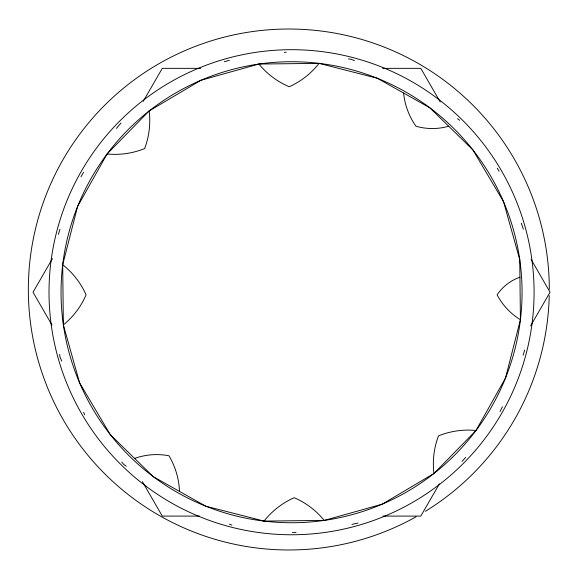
<?xml version="1.0" encoding="UTF-8"?>
<svg xmlns="http://www.w3.org/2000/svg" width="579" height="579" viewBox="0 0 579 579"><rect width="100%" height="100%" fill="white"/><g stroke="black" fill="none" stroke-linecap="round" stroke-linejoin="round"><path stroke-width="0.87" d="M58.385 234.372L59.934 229.284M524.69 350.063L523.148 355.151M62.691 264.719L77.608 206.421L107.108 153.971L149.179 110.944L200.949 80.271L258.893 64.045L319.065 63.364L377.363 78.281L429.813 107.781L472.84 149.852L503.513 201.622L519.739 259.573L520.42 319.738L505.496 378.036L475.996 430.486L433.932 473.513L382.162 504.186L324.211 520.412L264.038 521.093L205.74 506.176L153.297 476.676L110.271 434.605L79.598 382.835L63.364 324.891L62.691 264.719A79.902 79.902 0 0 1 86.083 294.805A78.208 78.208 0 0 1 63.364 324.891M80.966 176.848L83.579 172.202M502.449 406.748L500.039 411.517M52.465 258.56L33.032 292.214L52.009 325.094M143.201 101.397L162.286 68.344L200.725 68.344M439.439 483.805L420.795 516.092L382.835 516.092M530.617 325.876L550.05 292.214L531.066 259.341M116.386 128.429L121.025 123.016M465.625 457.432L462.049 461.42M224.247 61.729L229.349 60.303M358.017 523.054L351.952 524.386M284.383 52.421L286.164 52.168M296.035 532.39L292.475 532.434M382.625 68.344L420.795 68.344L440.228 101.998M199.567 516.092L162.286 516.092L142.398 481.648M348.471 58.957L351.142 59.275L354.493 60.621M229.422 524.147L231.933 525.16M457.504 118.695L459.632 120.287M126.287 466.269L123.45 464.148L121.793 462.028M497.296 168.236L499.105 171.297M521.31 223.241L523.329 229.154M61.765 361.187L60.006 357.069L59.623 354.391M83.622 412.313L84.679 414.781M107.108 153.971A79.055 79.055 0 0 0 144.627 148.571A79.055 79.055 0 0 0 149.179 110.944M520.42 319.738A230.514 230.514 0 0 1 153.297 476.676A230.514 230.514 0 0 1 200.949 80.271A230.514 230.514 0 0 1 520.42 319.738A64.399 64.399 0 0 1 497.086 294.805A46.298 46.298 0 0 1 519.935 277.189M258.893 64.045A79.055 79.055 0 0 0 289.239 86.756A79.055 79.055 0 0 0 319.065 63.364M134.618 458.416A65.47 65.47 0 0 1 168.959 455.774A76.11 76.11 0 0 1 179.519 491.426M403.585 93.031A69.241 69.241 0 0 0 415.983 126.229A59.101 59.101 0 0 0 448.674 126.229M433.932 473.513A79.055 79.055 0 0 1 438.484 435.886A79.055 79.055 0 0 1 475.996 430.486M324.211 520.412A78.208 78.208 0 0 0 294.125 497.701L291.223 499.069A79.902 79.902 0 0 0 264.038 521.093M549.232 295.645A260.478 260.478 0 0 1 425.362 511.322M416.055 516.794A260.478 260.478 0 0 1 43.287 376.459A260.478 260.478 0 0 1 244.642 32.793A260.478 260.478 0 0 1 549.305 289.37M146.082 486.295A242.536 242.536 0 0 0 532.354 321.179A242.536 242.536 0 0 0 196.223 69.212A242.536 242.536 0 0 0 146.082 486.295"/></g></svg>
